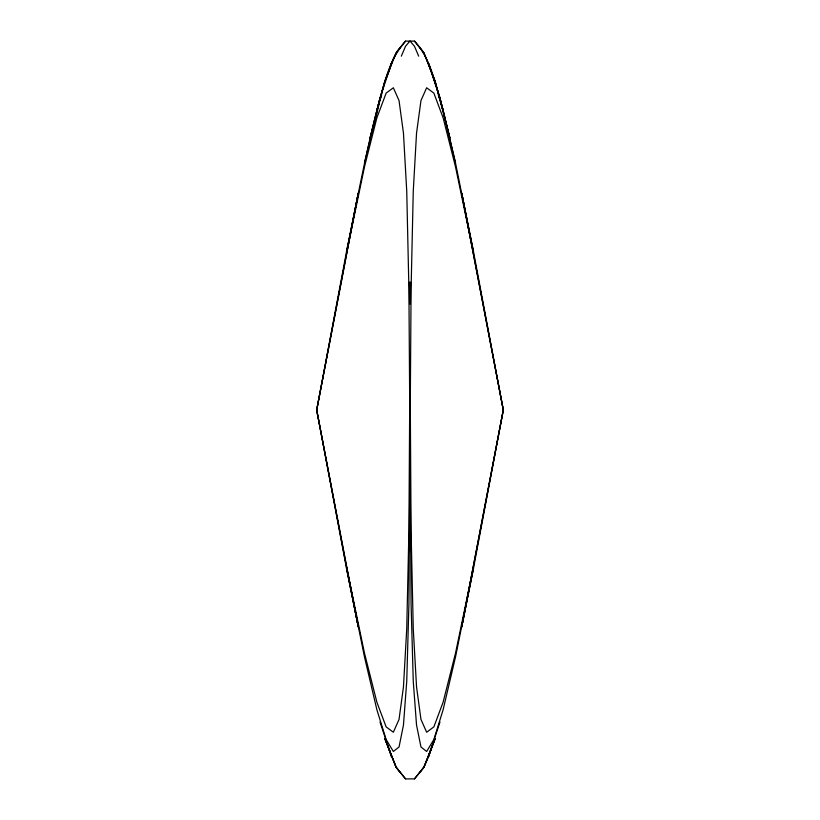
<?xml version="1.0" encoding="UTF-8"?>
<svg xmlns="http://www.w3.org/2000/svg" width="820" height="820" viewBox="0 0 820 820"><rect width="100%" height="100%" fill="white"/><g stroke="black" fill="none" stroke-linecap="round" stroke-linejoin="round"><path stroke-width="1.23" d="M409.744 396.952L408.913 530.889L406.74 628.745L403.46 686.852L399.032 719.437L393.344 732.229L386.138 726.889L376.882 702.197L364.48 653.14L346.491 566.928L316.704 410L346.491 251.822L358.279 193.141L316.704 410L346.491 568.178L358.279 626.859L316.704 410L358.279 193.141M410.41 303.82L410.574 282.131M461.721 626.859L473.509 568.178L503.295 410L473.509 251.822L461.721 193.141L503.295 410L461.721 626.859L503.295 410L461.721 193.141M346.491 251.822C358.401 194.77 368.323 137.114 384.939 81.18C389.889 69.608 392.155 56.293 400.816 46.699M473.509 568.178L455.52 656.912L443.118 709.751L433.862 739.548L426.656 751.458L420.967 746.999L416.539 725.095L413.259 681.307L411.086 604.227L408.913 289.111L406.74 191.255L403.46 133.148L399.032 100.563L393.344 87.771L386.138 93.111L376.882 117.803L364.48 166.86L346.491 253.072M473.509 566.928L455.52 653.14L443.118 702.197L433.862 726.889L426.656 732.229L420.967 719.437L416.539 686.852L413.259 628.745L411.086 530.889L410.256 396.952M364.48 163.088L370.927 136.069M371.511 133.609L380.019 97.99L391.714 62.72L388.577 72.16M380.019 97.99L370.066 137.965C381.085 105.985 382.099 67.486 405.531 41.113L414.469 41.113L423.909 52.787L435.061 81.18L443.118 110.249L455.52 163.088L473.509 251.822M377.507 108.424L384.939 81.18L396.091 52.787L405.531 41.113M376.882 110.249L379.096 103.105M379.844 100.716L381.689 94.761M439.981 722.01L428.286 757.28L423.909 767.212L419.184 773.301M431.812 746.661L428.286 757.28L435.061 738.82L423.909 767.212L414.469 778.887L405.531 778.887L396.091 767.212L384.939 738.82L396.091 767.212L400.816 773.301M435.061 738.82L423.909 767.212L414.469 778.887M401.318 56.16L405.531 46.268L410 41L414.469 46.268L418.682 56.16M414.469 41.113C431.545 59.306 435.43 85.382 442.492 108.424M405.531 778.887L396.091 767.212L384.939 738.82M419.184 46.699L423.909 52.787L435.061 81.18L449.934 137.965L439.981 97.99L431.812 73.339M431.422 72.16L428.286 62.72L439.981 97.99L448.489 133.609M380.019 722.01L391.714 757.28L388.188 746.661M438.31 94.761L440.155 100.716M440.904 103.105L443.118 110.249M449.073 136.069L455.52 163.088M473.509 253.072L455.52 166.86L443.118 117.803L433.862 93.111L426.656 87.771L420.967 100.563L416.539 133.148L413.259 191.255L411.086 289.111L408.913 604.227L406.74 681.307L403.46 725.095L399.032 746.999L393.344 751.458L386.138 739.548L376.882 709.751L364.48 656.912L346.491 568.178M346.491 566.928L358.279 626.859M409.426 282.131L409.59 303.82"/></g></svg>
